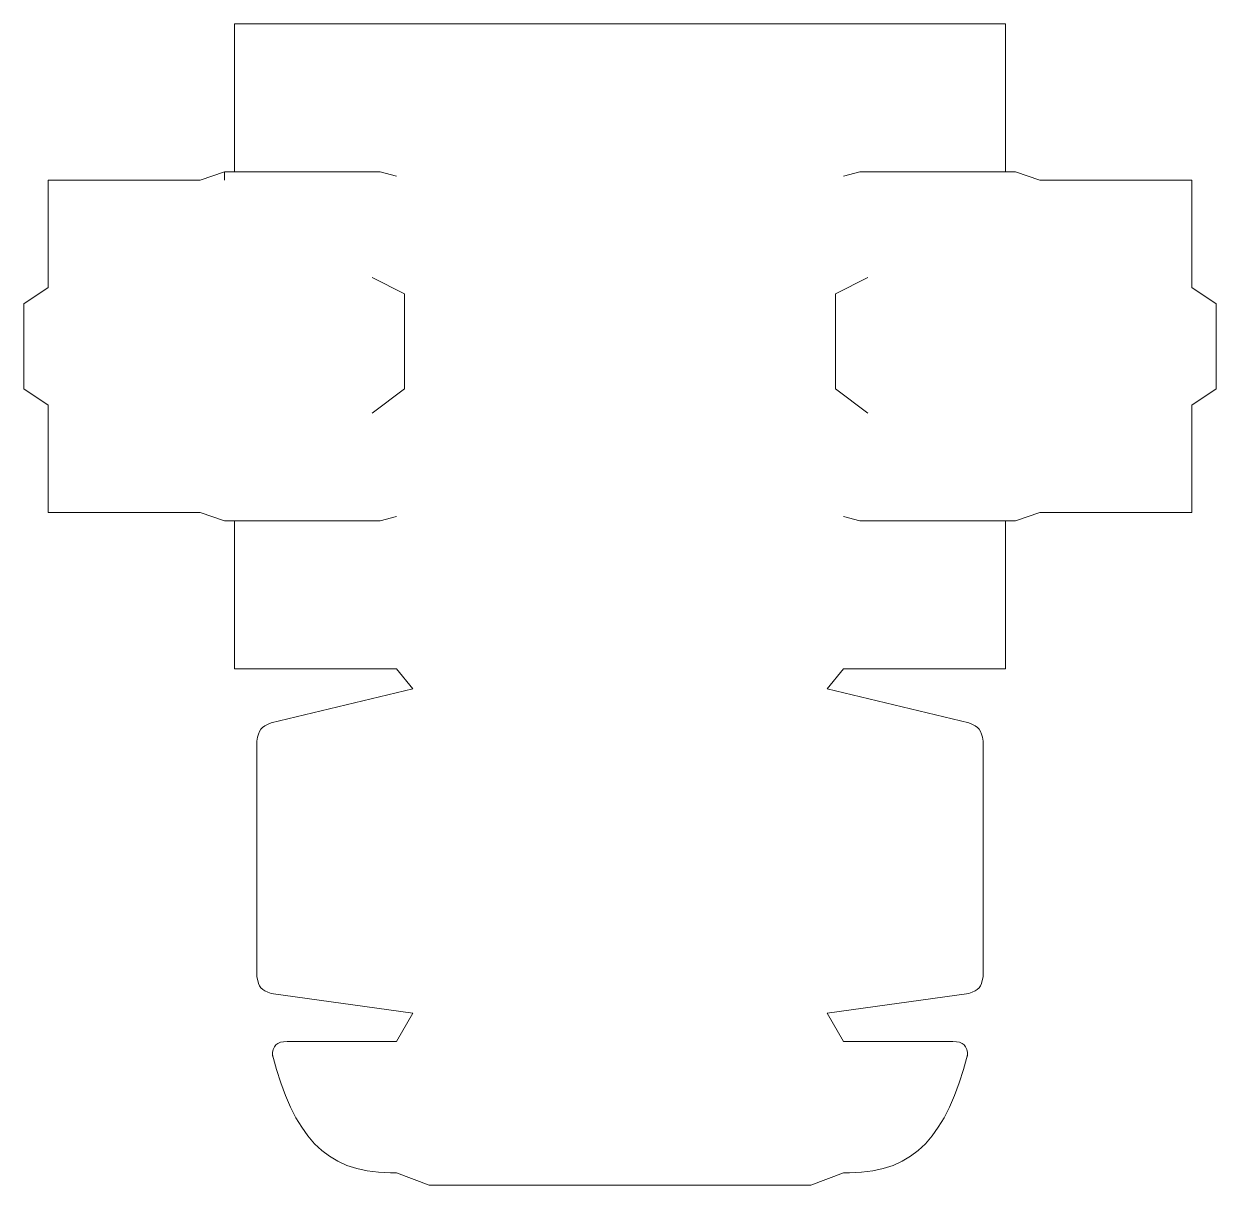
# Model space of a CAD drawing. Header units: millimetres. Extents: x 788 to 1104, y 798 to 1106.
import ezdxf

# ---------------------------------------------------------------- set-up
doc = ezdxf.new("R2010")
doc.units = ezdxf.units.MM

msp = doc.modelspace()

# ---------------------------------------------------------------- linework, layer by layer
at = {"lineweight": 20}
for p, q in [((1048.47, 1105.76), (843.77, 1105.76)), ((843.77, 1105.76), (843.77, 1066.44)), ((1048.47, 1066.44), (1048.47, 1105.76)), ((834.65, 1064.29), (794.36, 1064.29)), ((794.36, 1064.29), (794.36, 1035.76)), ((841.12, 1066.44), (834.65, 1064.29)), ((843.77, 1066.44), (841.12, 1066.44)), ((841.12, 1064.29), (841.12, 1066.44)), ((882.49, 1066.44), (843.77, 1066.44)), ((886.81, 1065.37), (882.49, 1066.44)), ((1005.43, 1065.37), (1009.75, 1066.44)), ((1009.75, 1066.44), (1048.47, 1066.44)), ((1051.12, 1066.44), (1048.47, 1066.44)), ((1057.59, 1064.29), (1051.12, 1066.44)), ((1097.89, 1064.29), (1057.59, 1064.29)), ((1097.89, 1035.76), (1097.89, 1064.29)), ((880.34, 1038.4), (888.96, 1034.09)), ((1011.9, 1038.4), (1003.28, 1034.09)), ((794.36, 1035.76), (787.89, 1031.44)), ((1104.36, 1031.44), (1097.89, 1035.76)), ((888.96, 1034.09), (888.96, 1008.89)), ((1003.28, 1034.09), (1003.28, 1008.89)), ((787.89, 1031.44), (787.89, 1008.89)), ((1104.36, 1008.89), (1104.36, 1031.44)), ((787.89, 1008.89), (794.36, 1004.58)), ((888.96, 1008.89), (880.34, 1002.42)), ((1003.28, 1008.89), (1011.9, 1002.42)), ((1097.89, 1004.58), (1104.36, 1008.89)), ((794.36, 1004.58), (794.36, 976.05)), ((1097.89, 976.05), (1097.89, 1004.58)), ((794.36, 976.05), (834.65, 976.05)), ((834.65, 976.05), (841.12, 973.89)), ((886.81, 974.97), (882.49, 973.89)), ((1005.43, 974.97), (1009.75, 973.89)), ((1051.12, 973.89), (1057.59, 976.05)), ((1057.59, 976.05), (1097.89, 976.05)), ((841.12, 973.89), (843.77, 973.89)), ((843.77, 973.89), (843.77, 934.58)), ((882.49, 973.89), (843.77, 973.89)), ((1009.75, 973.89), (1048.47, 973.89)), ((1048.47, 934.58), (1048.47, 973.89)), ((1048.47, 973.89), (1051.12, 973.89)), ((843.77, 934.58), (886.81, 934.58)), ((886.81, 934.58), (891.12, 929.29)), ((1001.12, 929.29), (1005.43, 934.58)), ((1005.43, 934.58), (1048.47, 934.58)), ((891.12, 929.29), (853.56, 920.22)), ((1038.68, 920.22), (1001.12, 929.29)), ((849.75, 915.37), (849.75, 852.81)), ((1042.49, 915.37), (1042.49, 852.81)), ((891.12, 843.21), (853.56, 848.36)), ((1038.68, 848.36), (1001.12, 843.21)), ((886.81, 835.66), (891.12, 843.21)), ((1001.12, 843.21), (1005.43, 835.66)), ((857.79, 835.66), (886.81, 835.66)), ((1005.43, 835.66), (1034.45, 835.66)), ((853.87, 832.13), (853.87, 831.74)), ((1038.38, 831.74), (1038.38, 832.13)), ((886.81, 800.76), (885.24, 800.76)), ((895.43, 797.52), (886.81, 800.76)), ((1005.43, 800.76), (996.81, 797.52)), ((1007, 800.76), (1005.43, 800.76)), ((996.81, 797.52), (895.43, 797.52))]:
    msp.add_line(p, q, dxfattribs=at)
for points in [[(849.75, 915.37), (850.19, 918.42), (850.7, 919.07), (853.56, 920.22)], [(1038.68, 920.22), (1041.54, 919.07), (1042.05, 918.42), (1042.49, 915.37)], [(853.56, 848.36), (850.8, 849.33), (850.29, 849.93), (849.75, 852.81)], [(1042.49, 852.81), (1041.95, 849.93), (1041.44, 849.33), (1038.68, 848.36)], [(853.87, 831.74), (853.87, 834.51), (855.01, 835.66), (857.79, 835.66)], [(1034.45, 835.66), (1037.23, 835.66), (1038.38, 834.51), (1038.38, 831.74)], [(853.87, 832.13), (859.61, 810.7), (867.49, 801.07), (885.24, 800.76)], [(1038.38, 832.13), (1032.63, 810.7), (1024.75, 801.07), (1007, 800.76)]]:
    msp.add_open_spline(points, degree=3, dxfattribs=at)

doc.saveas('drawing.dxf')
